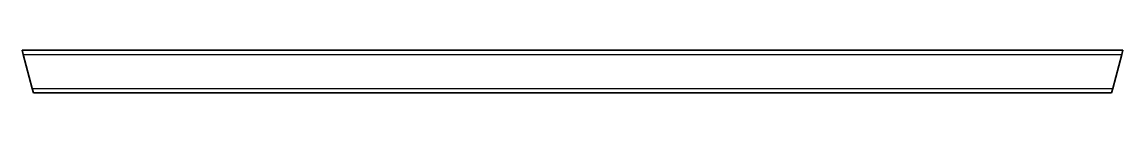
# Model space of a CAD drawing. Header units: inches. Extents: x 0 to 774, y 0 to 30.
import ezdxf

# ---------------------------------------------------------------- set-up
doc = ezdxf.new("R2010")
doc.units = ezdxf.units.IN
doc.header["$MEASUREMENT"] = 0
doc.layers.add('SIMUMAK Visible (ISO)', color=7, linetype='Continuous', lineweight=35)
doc.layers.add('SIMUMAK Visible Narrow (ISO)', color=7, linetype='Continuous', lineweight=25)

# ---------------------------------------------------------------- blocks, each defined once
blk = doc.blocks.new('DIN 30 x 30 x 2 00000012_Sheet_3_PTM-02-ELI01. 2447 30x30x2mm')
at = {"layer": 'SIMUMAK Visible (ISO)'}
for p, q in [((-386.85, 15), (386.85, 15)), ((-386.05, 12), (-386.85, 15)), ((-386.05, 12), (-379.62, -12)), ((379.62, -12), (386.05, 12)), ((386.85, 15), (386.05, 12)), ((-378.81, -15), (-379.62, -12)), ((-378.81, -15), (378.81, -15)), ((379.62, -12), (378.81, -15))]:
    blk.add_line(p, q, dxfattribs=at)
at = {"layer": 'SIMUMAK Visible Narrow (ISO)'}
for p, q in [((-386.05, 12), (386.05, 12)), ((-379.62, -12), (379.62, -12))]:
    blk.add_line(p, q, dxfattribs=at)

msp = doc.modelspace()

# ---------------------------------------------------------------- block references
msp.add_blockref('DIN 30 x 30 x 2 00000012_Sheet_3_PTM-02-ELI01. 2447 30x30x2mm', (386.85, 15))

doc.saveas('drawing.dxf')
